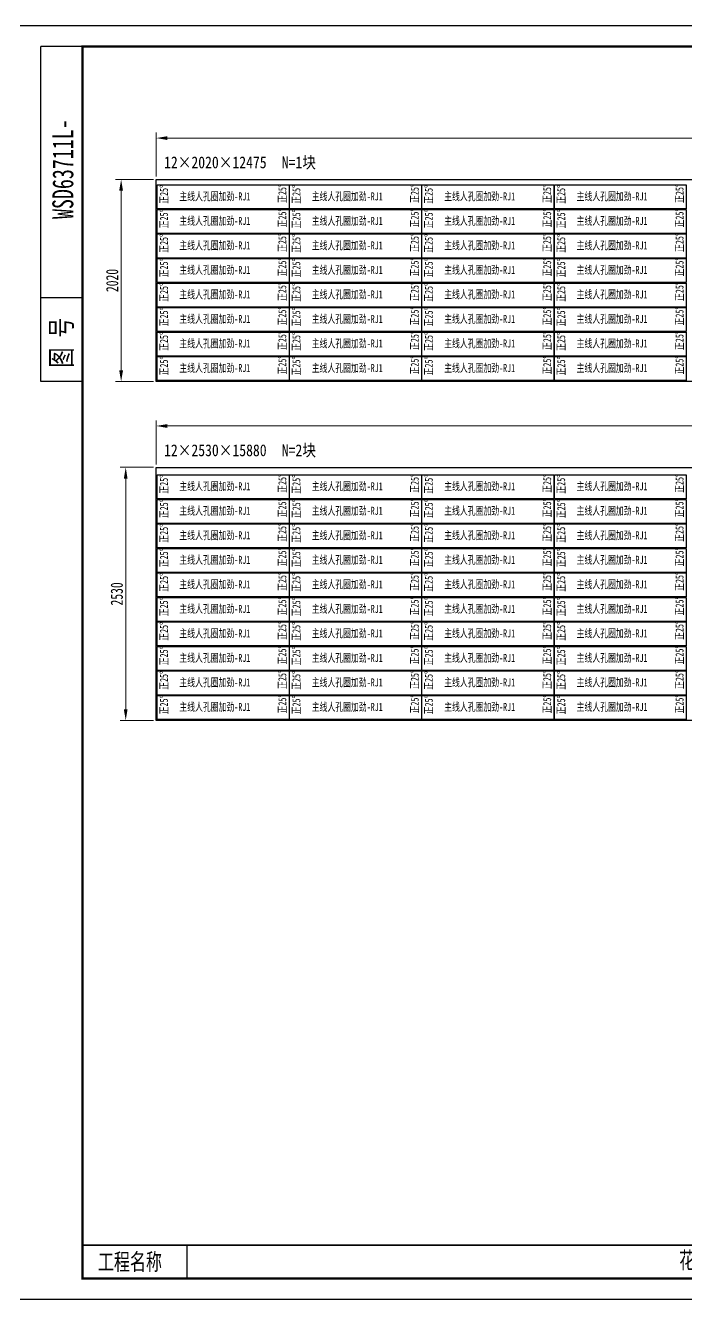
# Model space of a CAD drawing. Extents: x 1629247 to 2251351, y -601856 to -65897.
# Drawn here: x 1881261 to 1887866, y -396534 to -383803 of the extents above; entities that cross this region are included whole.
import ezdxf
from ezdxf.enums import TextEntityAlignment as Align

# ---------------------------------------------------------------- set-up
doc = ezdxf.new("R2010")
doc.units = 0
doc.header["$LTSCALE"] = 2
doc.header["$MEASUREMENT"] = 0
doc.header["$PDMODE"] = 35
doc.header["$PDSIZE"] = 50
doc.layers.get('0').update_dxf_attribs({"linetype": 'CONTINUOUS'})
doc.layers.get('Defpoints').update_dxf_attribs({"linetype": 'CONTINUOUS'})
doc.layers.add('A3', color=7, linetype='CONTINUOUS')
doc.styles.add('仿宋', font='仿宋_GB2312_1.ttf', dxfattribs={"width": 0.7})
doc.dimstyles.new('标准标注样式-45', dxfattribs={"dimscale": 45, "dimtxt": 2.7, "dimasz": 2.5, "dimexe": 1.25, "dimexo": 0.625, "dimtad": 1, "dimdec": 0, "dimdsep": 46, "dimtxsty": '仿宋', "dimcen": 2.5, "dimclrd": 3, "dimclre": 3, "dimclrt": 4, "dimazin": 0, "dimtfac": 1, "dimtdec": 0, "dimtmove": 0, "dimatfit": 3, "dimfxl": 1.25, "dimlwd": 13, "dimlwe": 13, "dimarcsym": 0})

# ---------------------------------------------------------------- blocks, each defined once
blk = doc.blocks.new('tukuangA4-')
at = {"layer": 'A3'}
for p, q in [((537, 7565), (537, 10327)), ((882, 10327), (537, 10327)), ((882, 8256), (537, 8256)), ((882, 7565), (537, 7565)), ((1745, 173), (1745, 449))]:
    blk.add_line(p, q, dxfattribs=at)
blk.add_lwpolyline([(14850, 10500), (14850, 0), (0, 0), (0, 10500)], close=True, dxfattribs=at)
for points, const_width in [([(882, 10327), (14677, 10327), (14677, 173), (882, 173), (882, 10327)], 17.3), ([(882, 449), (14677, 449)], 13.8)]:
    blk.add_lwpolyline(points, dxfattribs=dict(at, const_width=const_width))
at = {"layer": 'A3', "color": 7, "linetype": 'Continuous', "style": '仿宋', "width": 0.7}
blk.add_text('WSD63711L-', height=172.6, rotation=90, dxfattribs=at).set_placement((806, 9316), align=Align.CENTER)
blk.add_text('图 号', height=172.6, rotation=90, dxfattribs=at).set_placement((793, 7681))
for s, p in [('工程名称', (1009, 242)), ('花都至东莞高速公路第SG12合同段（钢箱梁制作及安装工程）', (5798, 255))]:
    blk.add_text(s, height=138.1, dxfattribs=at).set_placement(p)
blk = doc.blocks.new('*D208')
at = {"color": 3, "lineweight": 13, "ltscale": 3}
for p, q in [((1882567, -385313), (1882567, -384872)), ((1895042, -385313), (1895042, -384872))]:
    blk.add_line(p, q, dxfattribs=at)
at = {"color": 3, "linetype": 'ByBlock', "lineweight": 13, "ltscale": 3}
blk.add_line((1894929, -384928), (1882679, -384928), dxfattribs=at)
at = {"color": 3, "ltscale": 3}
for points in [[(1882679, -384909), (1882679, -384947), (1882567, -384928)], [(1894929, -384909), (1894929, -384947), (1895042, -384928)]]:
    blk.add_solid(points, dxfattribs=at)
at = {"layer": 'Defpoints', "color": 0, "ltscale": 3}
for p in [(1882567, -384928), (1882567, -385341), (1895042, -385341)]:
    blk.add_point(p, dxfattribs=at)
at = {"color": 4, "ltscale": 3, "insert": (1888804, -384839), "char_height": 121.5, "attachment_point": 5, "style": '仿宋'}
blk.add_mtext('12475', dxfattribs=at)
blk = doc.blocks.new('*D209')
at = {"color": 3, "lineweight": 13, "ltscale": 3}
for p, q in [((1882539, -385341), (1882161, -385341)), ((1882539, -387361), (1882161, -387361))]:
    blk.add_line(p, q, dxfattribs=at)
at = {"color": 3, "linetype": 'ByBlock', "lineweight": 13, "ltscale": 3}
blk.add_line((1882217, -385454), (1882217, -387249), dxfattribs=at)
at = {"color": 3, "ltscale": 3}
for points in [[(1882198, -385454), (1882236, -385454), (1882217, -385341)], [(1882198, -387249), (1882236, -387249), (1882217, -387361)]]:
    blk.add_solid(points, dxfattribs=at)
at = {"layer": 'Defpoints', "color": 0, "ltscale": 3}
for p in [(1882567, -385341), (1882217, -387361), (1882567, -387361)]:
    blk.add_point(p, dxfattribs=at)
at = {"color": 4, "ltscale": 3, "insert": (1882128, -386351), "char_height": 121.5, "attachment_point": 5, "rotation": 90, "style": '仿宋'}
blk.add_mtext('2020', dxfattribs=at)
blk = doc.blocks.new('*D210')
at = {"color": 3, "lineweight": 13, "ltscale": 3}
for p, q in [((1882567, -388190), (1882567, -387749)), ((1898447, -388190), (1898447, -387749))]:
    blk.add_line(p, q, dxfattribs=at)
at = {"color": 3, "linetype": 'ByBlock', "lineweight": 13, "ltscale": 3}
blk.add_line((1898334, -387805), (1882679, -387805), dxfattribs=at)
at = {"color": 3, "ltscale": 3}
for points in [[(1882679, -387786), (1882679, -387824), (1882567, -387805)], [(1898334, -387786), (1898334, -387824), (1898447, -387805)]]:
    blk.add_solid(points, dxfattribs=at)
at = {"layer": 'Defpoints', "color": 0, "ltscale": 3}
for p in [(1882567, -387805), (1882567, -388218), (1898447, -388218)]:
    blk.add_point(p, dxfattribs=at)
at = {"color": 4, "ltscale": 3, "insert": (1890507, -387716), "char_height": 121.5, "attachment_point": 5, "style": '仿宋'}
blk.add_mtext('15880', dxfattribs=at)
blk = doc.blocks.new('*D211')
at = {"color": 3, "lineweight": 13, "ltscale": 3}
for p, q in [((1882539, -388218), (1882206, -388218)), ((1882539, -390748), (1882206, -390748))]:
    blk.add_line(p, q, dxfattribs=at)
at = {"color": 3, "linetype": 'ByBlock', "lineweight": 13, "ltscale": 3}
blk.add_line((1882263, -388331), (1882263, -390636), dxfattribs=at)
at = {"color": 3, "ltscale": 3}
for points in [[(1882244, -388331), (1882281, -388331), (1882263, -388218)], [(1882244, -390636), (1882281, -390636), (1882263, -390748)]]:
    blk.add_solid(points, dxfattribs=at)
at = {"layer": 'Defpoints', "color": 0, "ltscale": 3}
for p in [(1882567, -388218), (1882263, -390748), (1882567, -390748)]:
    blk.add_point(p, dxfattribs=at)
at = {"color": 4, "ltscale": 3, "insert": (1882174, -389483), "char_height": 121.5, "attachment_point": 5, "rotation": 90, "style": '仿宋'}
blk.add_mtext('2530', dxfattribs=at)

msp = doc.modelspace()

# ---------------------------------------------------------------- linework, layer by layer
at = {"color": 8, "ltscale": 3}
for points in [[(1895041.7, -385341.4), (1895041.7, -387361.4), (1882566.7, -387361.4), (1882566.7, -385341.4)], [(1898446.7, -388218.4), (1898446.7, -390748.4), (1882566.7, -390748.4), (1882566.7, -388218.4)]]:
    msp.add_lwpolyline(points, close=True, dxfattribs=at)
at = {"color": 1, "ltscale": 3}
for points in [[(1883894.7, -385396.4), (1883894.7, -385636.4), (1882576.7, -385636.4), (1882576.7, -385396.4)], [(1885217.7, -385396.4), (1885217.7, -385636.4), (1883899.7, -385636.4), (1883899.7, -385396.4)], [(1886540.7, -385396.4), (1886540.7, -385636.4), (1885222.7, -385636.4), (1885222.7, -385396.4)], [(1887863.7, -385396.4), (1887863.7, -385636.4), (1886545.7, -385636.4), (1886545.7, -385396.4)], [(1883894.7, -385641.4), (1883894.7, -385881.4), (1882576.7, -385881.4), (1882576.7, -385641.4)], [(1885217.7, -385641.4), (1885217.7, -385881.4), (1883899.7, -385881.4), (1883899.7, -385641.4)], [(1886540.7, -385641.4), (1886540.7, -385881.4), (1885222.7, -385881.4), (1885222.7, -385641.4)], [(1887863.7, -385641.4), (1887863.7, -385881.4), (1886545.7, -385881.4), (1886545.7, -385641.4)], [(1883894.7, -385886.4), (1883894.7, -386126.4), (1882576.7, -386126.4), (1882576.7, -385886.4)], [(1885217.7, -385886.4), (1885217.7, -386126.4), (1883899.7, -386126.4), (1883899.7, -385886.4)], [(1886540.7, -385886.4), (1886540.7, -386126.4), (1885222.7, -386126.4), (1885222.7, -385886.4)], [(1887863.7, -385886.4), (1887863.7, -386126.4), (1886545.7, -386126.4), (1886545.7, -385886.4)], [(1883894.7, -386131.4), (1883894.7, -386371.4), (1882576.7, -386371.4), (1882576.7, -386131.4)], [(1885217.7, -386131.4), (1885217.7, -386371.4), (1883899.7, -386371.4), (1883899.7, -386131.4)], [(1886540.7, -386131.4), (1886540.7, -386371.4), (1885222.7, -386371.4), (1885222.7, -386131.4)], [(1887863.7, -386131.4), (1887863.7, -386371.4), (1886545.7, -386371.4), (1886545.7, -386131.4)], [(1883894.7, -386376.4), (1883894.7, -386616.4), (1882576.7, -386616.4), (1882576.7, -386376.4)], [(1885217.7, -386376.4), (1885217.7, -386616.4), (1883899.7, -386616.4), (1883899.7, -386376.4)], [(1886540.7, -386376.4), (1886540.7, -386616.4), (1885222.7, -386616.4), (1885222.7, -386376.4)], [(1887863.7, -386376.4), (1887863.7, -386616.4), (1886545.7, -386616.4), (1886545.7, -386376.4)], [(1883894.7, -386621.4), (1883894.7, -386861.4), (1882576.7, -386861.4), (1882576.7, -386621.4)], [(1885217.7, -386621.4), (1885217.7, -386861.4), (1883899.7, -386861.4), (1883899.7, -386621.4)], [(1886540.7, -386621.4), (1886540.7, -386861.4), (1885222.7, -386861.4), (1885222.7, -386621.4)], [(1887863.7, -386621.4), (1887863.7, -386861.4), (1886545.7, -386861.4), (1886545.7, -386621.4)], [(1883894.7, -386866.4), (1883894.7, -387106.4), (1882576.7, -387106.4), (1882576.7, -386866.4)], [(1885217.7, -386866.4), (1885217.7, -387106.4), (1883899.7, -387106.4), (1883899.7, -386866.4)], [(1886540.7, -386866.4), (1886540.7, -387106.4), (1885222.7, -387106.4), (1885222.7, -386866.4)], [(1887863.7, -386866.4), (1887863.7, -387106.4), (1886545.7, -387106.4), (1886545.7, -386866.4)], [(1883894.7, -387111.4), (1883894.7, -387351.4), (1882576.7, -387351.4), (1882576.7, -387111.4)], [(1885217.7, -387111.4), (1885217.7, -387351.4), (1883899.7, -387351.4), (1883899.7, -387111.4)], [(1886540.7, -387111.4), (1886540.7, -387351.4), (1885222.7, -387351.4), (1885222.7, -387111.4)], [(1887863.7, -387111.4), (1887863.7, -387351.4), (1886545.7, -387351.4), (1886545.7, -387111.4)], [(1883894.7, -388293.4), (1883894.7, -388533.4), (1882576.7, -388533.4), (1882576.7, -388293.4)], [(1885217.7, -388293.4), (1885217.7, -388533.4), (1883899.7, -388533.4), (1883899.7, -388293.4)], [(1886540.7, -388293.4), (1886540.7, -388533.4), (1885222.7, -388533.4), (1885222.7, -388293.4)], [(1887863.7, -388293.4), (1887863.7, -388533.4), (1886545.7, -388533.4), (1886545.7, -388293.4)], [(1883894.7, -388538.4), (1883894.7, -388778.4), (1882576.7, -388778.4), (1882576.7, -388538.4)], [(1885217.7, -388538.4), (1885217.7, -388778.4), (1883899.7, -388778.4), (1883899.7, -388538.4)], [(1886540.7, -388538.4), (1886540.7, -388778.4), (1885222.7, -388778.4), (1885222.7, -388538.4)], [(1887863.7, -388538.4), (1887863.7, -388778.4), (1886545.7, -388778.4), (1886545.7, -388538.4)], [(1883894.7, -388783.4), (1883894.7, -389023.4), (1882576.7, -389023.4), (1882576.7, -388783.4)], [(1885217.7, -388783.4), (1885217.7, -389023.4), (1883899.7, -389023.4), (1883899.7, -388783.4)], [(1886540.7, -388783.4), (1886540.7, -389023.4), (1885222.7, -389023.4), (1885222.7, -388783.4)], [(1887863.7, -388783.4), (1887863.7, -389023.4), (1886545.7, -389023.4), (1886545.7, -388783.4)], [(1883894.7, -389028.4), (1883894.7, -389268.4), (1882576.7, -389268.4), (1882576.7, -389028.4)], [(1885217.7, -389028.4), (1885217.7, -389268.4), (1883899.7, -389268.4), (1883899.7, -389028.4)], [(1886540.7, -389028.4), (1886540.7, -389268.4), (1885222.7, -389268.4), (1885222.7, -389028.4)], [(1887863.7, -389028.4), (1887863.7, -389268.4), (1886545.7, -389268.4), (1886545.7, -389028.4)], [(1883894.7, -389273.4), (1883894.7, -389513.4), (1882576.7, -389513.4), (1882576.7, -389273.4)], [(1885217.7, -389273.4), (1885217.7, -389513.4), (1883899.7, -389513.4), (1883899.7, -389273.4)], [(1886540.7, -389273.4), (1886540.7, -389513.4), (1885222.7, -389513.4), (1885222.7, -389273.4)], [(1887863.7, -389273.4), (1887863.7, -389513.4), (1886545.7, -389513.4), (1886545.7, -389273.4)], [(1883894.7, -389518.4), (1883894.7, -389758.4), (1882576.7, -389758.4), (1882576.7, -389518.4)], [(1885217.7, -389518.4), (1885217.7, -389758.4), (1883899.7, -389758.4), (1883899.7, -389518.4)], [(1886540.7, -389518.4), (1886540.7, -389758.4), (1885222.7, -389758.4), (1885222.7, -389518.4)], [(1887863.7, -389518.4), (1887863.7, -389758.4), (1886545.7, -389758.4), (1886545.7, -389518.4)], [(1883894.7, -389763.4), (1883894.7, -390003.4), (1882576.7, -390003.4), (1882576.7, -389763.4)], [(1885217.7, -389763.4), (1885217.7, -390003.4), (1883899.7, -390003.4), (1883899.7, -389763.4)], [(1886540.7, -389763.4), (1886540.7, -390003.4), (1885222.7, -390003.4), (1885222.7, -389763.4)], [(1887863.7, -389763.4), (1887863.7, -390003.4), (1886545.7, -390003.4), (1886545.7, -389763.4)], [(1883894.7, -390008.4), (1883894.7, -390248.4), (1882576.7, -390248.4), (1882576.7, -390008.4)], [(1885217.7, -390008.4), (1885217.7, -390248.4), (1883899.7, -390248.4), (1883899.7, -390008.4)], [(1886540.7, -390008.4), (1886540.7, -390248.4), (1885222.7, -390248.4), (1885222.7, -390008.4)], [(1887863.7, -390008.4), (1887863.7, -390248.4), (1886545.7, -390248.4), (1886545.7, -390008.4)], [(1883894.7, -390253.4), (1883894.7, -390493.4), (1882576.7, -390493.4), (1882576.7, -390253.4)], [(1885217.7, -390253.4), (1885217.7, -390493.4), (1883899.7, -390493.4), (1883899.7, -390253.4)], [(1886540.7, -390253.4), (1886540.7, -390493.4), (1885222.7, -390493.4), (1885222.7, -390253.4)], [(1887863.7, -390253.4), (1887863.7, -390493.4), (1886545.7, -390493.4), (1886545.7, -390253.4)], [(1883894.7, -390498.4), (1883894.7, -390738.4), (1882576.7, -390738.4), (1882576.7, -390498.4)], [(1885217.7, -390498.4), (1885217.7, -390738.4), (1883899.7, -390738.4), (1883899.7, -390498.4)], [(1886540.7, -390498.4), (1886540.7, -390738.4), (1885222.7, -390738.4), (1885222.7, -390498.4)], [(1887863.7, -390498.4), (1887863.7, -390738.4), (1886545.7, -390738.4), (1886545.7, -390498.4)]]:
    msp.add_lwpolyline(points, close=True, dxfattribs=at)

# ---------------------------------------------------------------- block references
at = {"color": 8, "xscale": 1.212542043533176, "yscale": 1.212542043547728, "zscale": 1.212542043548322}
msp.add_blockref('tukuangA4-', (1880762, -396534.4), dxfattribs=at)

# ---------------------------------------------------------------- texts
at = {"color": 7, "style": '仿宋', "width": 0.85}
for s, height, p in [('12×2020×12475', 118.125, (1882646.1, -385229.8)), ('N=1块', 118.12, (1883822.1, -385229.8)), ('12×2530×15880', 118.125, (1882646.1, -388106.8)), ('N=2块', 118.12, (1883822.1, -388106.8))]:
    msp.add_text(s, height=height, dxfattribs=at).set_placement(p)
at = {"layer": 'A3', "color": 6, "linetype": 'Continuous', "style": '仿宋', "width": 0.7}
for p in [(1882684.7, -385490.6), (1883867.4, -385481.8), (1884007.7, -385490.6), (1885190.4, -385481.8), (1885330.7, -385490.6), (1886513.4, -385481.8), (1886653.7, -385490.6), (1887836.4, -385481.8), (1883867.4, -385726.8), (1885190.4, -385726.8), (1886513.4, -385726.8), (1887836.4, -385726.8), (1882684.7, -385735.6), (1884007.7, -385735.6), (1885330.7, -385735.6), (1886653.7, -385735.6), (1882684.7, -385980.6), (1883867.4, -385971.8), (1884007.7, -385980.6), (1885190.4, -385971.8), (1885330.7, -385980.6), (1886513.4, -385971.8), (1886653.7, -385980.6), (1887836.4, -385971.8), (1882684.7, -386225.6), (1883867.4, -386216.8), (1884007.7, -386225.6), (1885190.4, -386216.8), (1885330.7, -386225.6), (1886513.4, -386216.8), (1886653.7, -386225.6), (1887836.4, -386216.8), (1882684.7, -386470.6), (1883867.4, -386461.8), (1884007.7, -386470.6), (1885190.4, -386461.8), (1885330.7, -386470.6), (1886513.4, -386461.8), (1886653.7, -386470.6), (1887836.4, -386461.8), (1882684.7, -386715.6), (1883867.4, -386706.8), (1884007.7, -386715.6), (1885190.4, -386706.8), (1885330.7, -386715.6), (1886513.4, -386706.8), (1886653.7, -386715.6), (1887836.4, -386706.8), (1882684.7, -386960.6), (1883867.4, -386951.8), (1884007.7, -386960.6), (1885190.4, -386951.8), (1885330.7, -386960.6), (1886513.4, -386951.8), (1886653.7, -386960.6), (1887836.4, -386951.8), (1882684.7, -387205.6), (1883867.4, -387196.8), (1884007.7, -387205.6), (1885190.4, -387196.8), (1885330.7, -387205.6), (1886513.4, -387196.8), (1886653.7, -387205.6), (1887836.4, -387196.8), (1882684.7, -388387.5), (1883867.4, -388378.8), (1884007.7, -388387.5), (1885190.4, -388378.8), (1885330.7, -388387.5), (1886513.4, -388378.8), (1886653.7, -388387.5), (1887836.4, -388378.8), (1882684.7, -388632.5), (1883867.4, -388623.8), (1884007.7, -388632.5), (1885190.4, -388623.8), (1885330.7, -388632.5), (1886513.4, -388623.8), (1886653.7, -388632.5), (1887836.4, -388623.8), (1882684.7, -388877.5), (1883867.4, -388868.8), (1884007.7, -388877.5), (1885190.4, -388868.8), (1885330.7, -388877.5), (1886513.4, -388868.8), (1886653.7, -388877.5), (1887836.4, -388868.8), (1882684.7, -389122.5), (1883867.4, -389113.8), (1884007.7, -389122.5), (1885190.4, -389113.8), (1885330.7, -389122.5), (1886513.4, -389113.8), (1886653.7, -389122.5), (1887836.4, -389113.8), (1882684.7, -389367.5), (1883867.4, -389358.8), (1884007.7, -389367.5), (1885190.4, -389358.8), (1885330.7, -389367.5), (1886513.4, -389358.8), (1886653.7, -389367.5), (1887836.4, -389358.8), (1882684.7, -389612.5), (1883867.4, -389603.8), (1884007.7, -389612.5), (1885190.4, -389603.8), (1885330.7, -389612.5), (1886513.4, -389603.8), (1886653.7, -389612.5), (1887836.4, -389603.8), (1882684.7, -389857.5), (1883867.4, -389848.8), (1884007.7, -389857.5), (1885190.4, -389848.8), (1885330.7, -389857.5), (1886513.4, -389848.8), (1886653.7, -389857.5), (1887836.4, -389848.8), (1882684.7, -390102.5), (1883867.4, -390093.8), (1884007.7, -390102.5), (1885190.4, -390093.8), (1885330.7, -390102.5), (1886513.4, -390093.8), (1886653.7, -390102.5), (1887836.4, -390093.8), (1882684.7, -390347.5), (1883867.4, -390338.8), (1884007.7, -390347.5), (1885190.4, -390338.8), (1885330.7, -390347.5), (1886513.4, -390338.8), (1886653.7, -390347.5), (1887836.4, -390338.8), (1882684.7, -390592.5), (1883867.4, -390583.8), (1884007.7, -390592.5), (1885190.4, -390583.8), (1885330.7, -390592.5), (1886513.4, -390583.8), (1886653.7, -390592.5), (1887836.4, -390583.8)]:
    msp.add_text('正25%%D', height=80, rotation=90, dxfattribs=at).set_placement(p, align=Align.CENTER)
for p in [(1883153.2, -385550.6), (1884476.2, -385550.6), (1885799.2, -385550.6), (1887122.2, -385550.6), (1883153.2, -385795.6), (1884476.2, -385795.6), (1885799.2, -385795.6), (1887122.2, -385795.6), (1883153.2, -386040.6), (1884476.2, -386040.6), (1885799.2, -386040.6), (1887122.2, -386040.6), (1883153.2, -386285.6), (1884476.2, -386285.6), (1885799.2, -386285.6), (1887122.2, -386285.6), (1883153.2, -386530.6), (1884476.2, -386530.6), (1885799.2, -386530.6), (1887122.2, -386530.6), (1883153.2, -386775.6), (1884476.2, -386775.6), (1885799.2, -386775.6), (1887122.2, -386775.6), (1883153.2, -387020.6), (1884476.2, -387020.6), (1885799.2, -387020.6), (1887122.2, -387020.6), (1883153.2, -387265.6), (1884476.2, -387265.6), (1885799.2, -387265.6), (1887122.2, -387265.6), (1883153.2, -388447.6), (1884476.2, -388447.6), (1885799.2, -388447.6), (1887122.2, -388447.6), (1883153.2, -388692.6), (1884476.2, -388692.6), (1885799.2, -388692.6), (1887122.2, -388692.6), (1883153.2, -388937.6), (1884476.2, -388937.6), (1885799.2, -388937.6), (1887122.2, -388937.6), (1883153.2, -389182.6), (1884476.2, -389182.6), (1885799.2, -389182.6), (1887122.2, -389182.6), (1883153.2, -389427.6), (1884476.2, -389427.6), (1885799.2, -389427.6), (1887122.2, -389427.6), (1883153.2, -389672.6), (1884476.2, -389672.6), (1885799.2, -389672.6), (1887122.2, -389672.6), (1883153.2, -389917.6), (1884476.2, -389917.6), (1885799.2, -389917.6), (1887122.2, -389917.6), (1883153.2, -390162.6), (1884476.2, -390162.6), (1885799.2, -390162.6), (1887122.2, -390162.6), (1883153.2, -390407.6), (1884476.2, -390407.6), (1885799.2, -390407.6), (1887122.2, -390407.6), (1883153.2, -390652.6), (1884476.2, -390652.6), (1885799.2, -390652.6), (1887122.2, -390652.6)]:
    msp.add_text('主线人孔圈加劲-RJ1', height=80, dxfattribs=at).set_placement(p, align=Align.CENTER)

# ---------------------------------------------------------------- dimensions: what is measured, and where the dimension line sits
at = {"color": 8, "ltscale": 3}
for base, p1, p2, picture, middle in [((1882566.7, -384928.1), (1895041.7, -385341.4), (1882566.7, -385341.4), '*D208', (1888804.2, -384839.3)), ((1882566.7, -387805.1), (1898446.7, -388218.4), (1882566.7, -388218.4), '*D210', (1890506.7, -387716.3))]:
    dim = msp.add_linear_dim(base=base, p1=p1, p2=p2, dimstyle='标准标注样式-45', dxfattribs=at)
    dim.commit()
    dim.dimension.update_dxf_attribs({"geometry": picture, "text_midpoint": middle})
for base, p1, p2, picture, middle in [((1882216.8, -387361.4), (1882566.7, -385341.4), (1882566.7, -387361.4), '*D209', (1882128, -386351.4)), ((1882262.6, -390748.4), (1882566.7, -388218.4), (1882566.7, -390748.4), '*D211', (1882173.7, -389483.4))]:
    dim = msp.add_linear_dim(base=base, p1=p1, p2=p2, angle=90, dimstyle='标准标注样式-45', dxfattribs=at)
    dim.commit()
    dim.dimension.update_dxf_attribs({"geometry": picture, "text_midpoint": middle})

doc.saveas('drawing.dxf')
